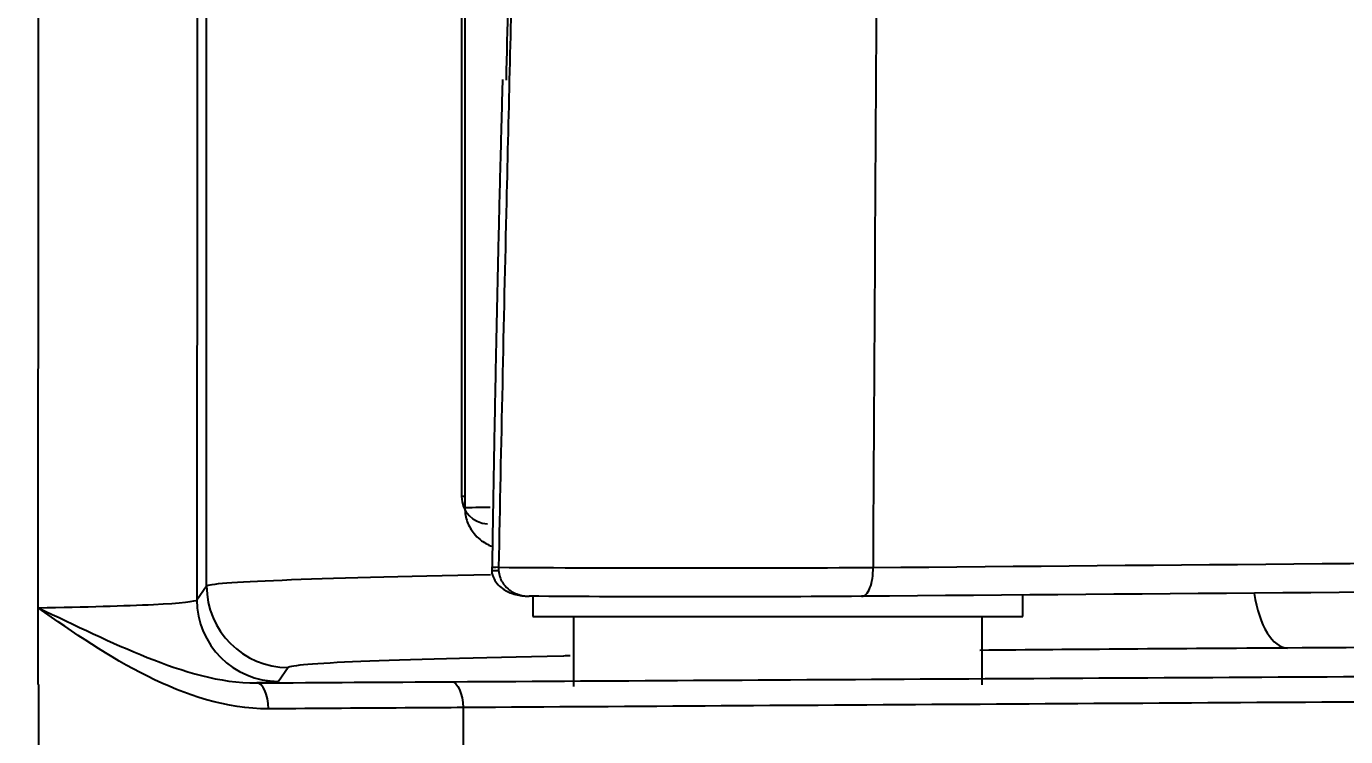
# Model space of a CAD drawing. Extents: x 5956 to 12061, y 2783 to 5292.
# Drawn here: x 6398.31 to 6446.75, y 4655.91 to 4682 of the extents above; entities that cross this region are included whole.
import ezdxf

# ---------------------------------------------------------------- set-up
doc = ezdxf.new("R2010")
doc.units = 0
doc.header["$LTSCALE"] = 20
doc.header["$MEASUREMENT"] = 0
doc.layers.get('0').update_dxf_attribs({"linetype": 'CONTINUOUS'})
doc.layers.get('DEFPOINTS').update_dxf_attribs({"linetype": 'CONTINUOUS'})
doc.layers.add('1', color=7, linetype='CONTINUOUS')
doc.styles.get("Standard").update_dxf_attribs({"font": 'NanumGothic.ttf'})
doc.dimstyles.get("Standard").update_dxf_attribs({"dimtxt": 2.7, "dimasz": 2.5, "dimexe": 1.5, "dimexo": 1.5, "dimgap": 1.5, "dimtad": 1, "dimdec": 0, "dimlfac": 10, "dimzin": 0, "dimdsep": 46, "dimtxsty": 'Standard', "dimcen": 0, "dimclrt": 2, "dimadec": 0, "dimazin": 0, "dimtfac": 1, "dimtdec": 0, "dimtmove": 0, "dimatfit": 3, "dimfxl": 0, "dimtolj": 1, "dimtzin": 0, "dimarcsym": 0})

# ---------------------------------------------------------------- blocks, each defined once
blk = doc.blocks.new('*D64')
at = {"color": 3, "lineweight": -2}
for p, q in [((6184.82, 4513.251), (6184.82, 4794.564)), ((6862.374, 4513.251), (6862.374, 4794.564)), ((6204.82, 4789.564), (6842.374, 4789.564))]:
    blk.add_line(p, q, dxfattribs=at)
at = {"color": 3}
for points in [[(6204.82, 4792.897), (6204.82, 4786.23), (6184.82, 4789.564)], [(6842.374, 4792.897), (6842.374, 4786.23), (6862.374, 4789.564)]]:
    blk.add_solid(points, dxfattribs=at)
at = {"layer": 'DEFPOINTS', "color": 0}
for p in [(6862.374, 4789.564), (6184.82, 4511.751), (6862.374, 4511.751)]:
    blk.add_point(p, dxfattribs=at)
at = {"color": 2, "insert": (6523.597, 4813.172), "char_height": 25, "attachment_point": 5}
blk.add_mtext('\\A1;680', dxfattribs=at)

msp = doc.modelspace()

# ---------------------------------------------------------------- linework, layer by layer
at = {"layer": '1', "color": 0, "linetype": 'Continuous'}
for p, q in [((6414.412, 4686.139), (6414.412, 4664.318)), ((6414.412, 4686.139), (6414.412, 4664.318)), ((6414.29, 4685.37), (6414.29, 4664.727)), ((6414.399, 4664.727), (6414.29, 4664.727)), ((6414.412, 4664.318), (6414.412, 4664.318)), ((6415.399, 4662.112), (6415.4, 4662.11)), ((6404.573, 4660.94), (6404.931, 4661.448)), ((6416.906, 4661.068), (6416.906, 4660.322)), ((6434.906, 4660.322), (6434.906, 4661.112)), ((6416.906, 4660.322), (6425.906, 4660.322)), ((6418.406, 4660.322), (6418.406, 4657.751)), ((6425.906, 4660.322), (6434.906, 4660.322)), ((6433.406, 4657.817), (6433.406, 4660.322)), ((6407.93, 4658.448), (6407.573, 4657.94))]:
    msp.add_line(p, q, dxfattribs=at)
msp.add_arc((6415.29, 4664.727), 1, 180, 267.2119, dxfattribs=at)
for centre, major_axis, ratio, start_param, end_param in [((6415.898, 4662.103), (-0.5, 0.01), 0.054129, 5.230297, 6.284099), ((6415.9, 4662.046), (-0.499, -0.036), 0.024369, 0.000478, 1.049964), ((6428.978, 4662.065), (-0.008, 1), 0.423618, 3.122325, 4.767864), ((6407.93, 4661.448), (2.452, -1.728), 0.999885, 3.75542, 5.326109), ((6444.62, 4662.166), (0.018, -3), 0.435524, 5.04799, 6.269426), ((6407.573, 4660.94), (2.452, -1.728), 0.999885, 3.75542, 5.326109), ((6406.772, 4656.886), (-0.006, 1), 0.429772, 4.757219, 6.269468)]:
    msp.add_ellipse(centre, major_axis=major_axis, ratio=ratio, start_param=start_param, end_param=end_param, dxfattribs=at)
for points, knots in [([(6424.651, 4310.949), (6410.744, 4310.961), (6396.838, 4311.017), (6364.189, 4311.521), (6345.447, 4312.074), (6317.372, 4314.401), (6307.991, 4315.445), (6289.427, 4318.444), (6280.246, 4320.396), (6262.239, 4325.889), (6253.453, 4329.449), (6237.236, 4338.786), (6229.673, 4344.724), (6220.186, 4355.002), (6217.293, 4358.663), (6212.005, 4366.416), (6209.603, 4370.528), (6203.217, 4383.08), (6199.96, 4391.831), (6194.674, 4409.804), (6192.661, 4419.038), (6189.479, 4437.425), (6188.302, 4446.641), (6185.544, 4474.332), (6184.796, 4492.854), (6184.844, 4529.982), (6185.657, 4548.649), (6188.553, 4576.526), (6189.787, 4585.779), (6193.1, 4604.162), (6195.184, 4613.33), (6200.614, 4631.098), (6203.953, 4639.73), (6210.463, 4652.072), (6212.905, 4656.11), (6218.345, 4663.802), (6221.311, 4667.413), (6230.986, 4677.502), (6238.628, 4683.265), (6254.995, 4692.335), (6263.84, 4695.779), (6281.795, 4701.057), (6290.893, 4702.925), (6309.222, 4705.794), (6318.453, 4706.795), (6346.263, 4709.046), (6364.947, 4709.587), (6397.414, 4710.076), (6411.239, 4710.129), (6427.064, 4710.142)], [0, 0, 0, 0, 0.054995, 0.054995, 0.129163, 0.129163, 0.166246, 0.166246, 0.20333, 0.20333, 0.240414, 0.240414, 0.277498, 0.277498, 0.296039, 0.296039, 0.314581, 0.314581, 0.351665, 0.351665, 0.388749, 0.388749, 0.425833, 0.425833, 0.5, 0.5, 0.574167, 0.574167, 0.611251, 0.611251, 0.648335, 0.648335, 0.685419, 0.685419, 0.703961, 0.703961, 0.722502, 0.722502, 0.759586, 0.759586, 0.79667, 0.79667, 0.833754, 0.833754, 0.870837, 0.870837, 0.945005, 0.945005, 1, 1, 1, 1]), ([(6404.931, 4661.448), (6404.931, 4668.274), (6404.931, 4675.1), (6404.931, 4688.927), (6404.932, 4695.928), (6404.932, 4702.93)], [0, 0, 0, 0, 0.493654, 0.493654, 1, 1, 1, 1]), ([(6416.704, 4702.82), (6416.511, 4697.146), (6416.343, 4691.468), (6416.102, 4682.373), (6416.017, 4678.958), (6415.835, 4671.073), (6415.74, 4666.602), (6415.651, 4662.131)], [0, 0, 0, 0, 0.418924, 0.418924, 0.670645, 0.670645, 1, 1, 1, 1]), ([(6404.597, 4702.466), (6404.592, 4695.058), (6404.587, 4687.646), (6404.579, 4673.803), (6404.576, 4667.372), (6404.573, 4660.94)], [0, 0, 0, 0, 0.535674, 0.535674, 1, 1, 1, 1]), ([(6415.939, 4680.017), (6415.982, 4681.922), (6416.027, 4683.828), (6416.21, 4691.253), (6416.362, 4696.771), (6416.535, 4702.285)], [0, 0, 0, 0, 0.256581, 0.256581, 1, 1, 1, 1]), ([(6414.412, 4664.318), (6414.412, 4664.312), (6414.412, 4664.305), (6414.414, 4664.131), (6414.445, 4663.961), (6414.56, 4663.646), (6414.646, 4663.497), (6414.818, 4663.286), (6414.894, 4663.212), (6415.107, 4663.042), (6415.258, 4662.958), (6415.42, 4662.901), (6415.423, 4662.9), (6415.427, 4662.899)], [0, 0, 0, 0, 0.010152, 0.010152, 0.282041, 0.282041, 0.553832, 0.553832, 0.722006, 0.722006, 0.994339, 0.994339, 1, 1, 1, 1]), ([(6415.406, 4662.01), (6415.405, 4662.002), (6415.394, 4661.899), (6415.473, 4661.71), (6415.626, 4661.48), (6415.862, 4661.29), (6416.197, 4661.135), (6416.519, 4661.076), (6416.727, 4661.068), (6416.778, 4661.068)], [0, 0, 0, 0, 0.013243, 0.170216, 0.31428, 0.468179, 0.65727, 0.916017, 1, 1, 1, 1]), ([(6415.651, 4662.131), (6417.734, 4662.116), (6420.082, 4662.108), (6424.807, 4662.106), (6427.228, 4662.112), (6429.4, 4662.124)], [0, 0, 0, 0, 0.5, 0.5, 1, 1, 1, 1]), ([(6415.653, 4662.017), (6415.656, 4661.936), (6415.672, 4661.855), (6415.72, 4661.709), (6415.752, 4661.642), (6415.849, 4661.487), (6415.922, 4661.405), (6416.111, 4661.247), (6416.236, 4661.18), (6416.383, 4661.129), (6416.402, 4661.123), (6416.479, 4661.1), (6416.539, 4661.088), (6416.627, 4661.076), (6416.656, 4661.073), (6416.7, 4661.07), (6416.715, 4661.069), (6416.737, 4661.069), (6416.745, 4661.069), (6416.757, 4661.068), (6416.761, 4661.068), (6416.767, 4661.068), (6416.769, 4661.068), (6416.773, 4661.068), (6416.775, 4661.068), (6416.777, 4661.068)], [0, 0, 0, 0, 0.141477, 0.141477, 0.271398, 0.271398, 0.468744, 0.468744, 0.730227, 0.730227, 0.768471, 0.768471, 0.884763, 0.884763, 0.940751, 0.940751, 0.969329, 0.969329, 0.984097, 0.984097, 0.991747, 0.991747, 0.996248, 0.996248, 1, 1, 1, 1]), ([(6404.931, 4661.448), (6404.986, 4661.522), (6405.937, 4661.595), (6409.457, 4661.733), (6412.062, 4661.8), (6415.355, 4661.861)], [0, 0, 0, 0, 0.50316, 0.50316, 1, 1, 1, 1]), ([(6398.749, 4660.648), (6400.48, 4660.674), (6401.957, 4660.716), (6403.993, 4660.818), (6404.556, 4660.878), (6404.573, 4660.94)], [0, 0, 0, 0, 0.5, 0.5, 1, 1, 1, 1]), ([(6398.749, 4660.648), (6400.114, 4659.994), (6401.432, 4659.349), (6404.069, 4658.299), (6405.404, 4657.875), (6406.772, 4657.886)], [0, 0, 0, 0, 0.5, 0.5, 1, 1, 1, 1]), ([(6407.201, 4656.933), (6405.657, 4656.924), (6404.151, 4657.432), (6401.357, 4658.828), (6400.05, 4659.728), (6398.749, 4660.648)], [0, 0, 0, 0, 0.5, 0.5, 1, 1, 1, 1]), ([(6418.275, 4658.877), (6418.194, 4658.876), (6418.113, 4658.874), (6414.823, 4658.81), (6412.286, 4658.74), (6408.894, 4658.598), (6407.983, 4658.523), (6407.93, 4658.448)], [0, 0, 0, 0, 0.012376, 0.012376, 0.506188, 0.506188, 1, 1, 1, 1]), ([(6398.77, 4363.263), (6398.758, 4376.777), (6398.749, 4390.298), (6398.731, 4421.599), (6398.724, 4439.389), (6398.714, 4474.964), (6398.712, 4492.755), (6398.712, 4528.334), (6398.714, 4546.123), (6398.724, 4581.701), (6398.731, 4599.488), (6398.749, 4630.792), (6398.759, 4644.313), (6398.77, 4657.826)], [0, 0, 0, 0, 0.137733, 0.137733, 0.318866, 0.318866, 0.5, 0.5, 0.681133, 0.681133, 0.862266, 0.862266, 1, 1, 1, 1]), ([(6414.357, 4656.978), (6413.756, 4656.974), (6413.156, 4656.97), (6410.773, 4656.955), (6408.988, 4656.944), (6407.201, 4656.933)], [0, 0, 0, 0, 0.251899, 0.251899, 1, 1, 1, 1]), ([(6414.356, 4656.978), (6414.356, 4650.522), (6414.356, 4637.456), (6414.353, 4617.56), (6414.355, 4597.13), (6414.357, 4576.192), (6414.357, 4554.793), (6414.356, 4532.924), (6414.357, 4505.249), (6414.356, 4472.336), (6414.354, 4434.928), (6414.354, 4398.983), (6414.356, 4375.573), (6414.356, 4364.111)], [0, 0, 0, 0, 0.066191, 0.133976, 0.203874, 0.275483, 0.348428, 0.423009, 0.499413, 0.631812, 0.760009, 0.882497, 1, 1, 1, 1])]:
    msp.add_open_spline(points, degree=3, knots=knots, dxfattribs=at)
for points, degree in [([(6429.668, 4704.402), (6429.568, 4690.334), (6429.478, 4676.236), (6429.4, 4662.124)], 3), ([(6398.749, 4660.648), (6398.753, 4674.526), (6398.756, 4688.402), (6398.762, 4702.261)], 3), ([(6415.795, 4680.042), (6415.548, 4671.085), (6415.411, 4662.11)], 2), ([(6414.412, 4664.318), (6414.456, 4664.327), (6414.781, 4664.335), (6415.347, 4664.343)], 3), ([(6415.4, 4662.142), (6415.393, 4662.075), (6415.406, 4662.01)], 2), ([(6415.651, 4662.131), (6415.65, 4662.093), (6415.651, 4662.055), (6415.653, 4662.017)], 3), ([(6429.4, 4662.124), (6440.357, 4662.219), (6451.385, 4662.312), (6462.488, 4662.401)], 3), ([(6428.978, 4661.065), (6425.133, 4661.034), (6420.567, 4661.035), (6416.777, 4661.068)], 3), ([(6462.092, 4661.326), (6450.98, 4661.242), (6439.944, 4661.155), (6428.978, 4661.065)], 3), ([(6398.748, 4657.826), (6398.748, 4658.767), (6398.749, 4659.708), (6398.749, 4660.648)], 3), ([(6444.62, 4659.166), (6440.588, 4659.142), (6436.824, 4659.113), (6433.322, 4659.08)], 3), ([(6461.925, 4659.266), (6456.12, 4659.234), (6450.353, 4659.2), (6444.62, 4659.166)], 3), ([(6413.923, 4657.928), (6426.539, 4658.004), (6439.255, 4658.076), (6452.077, 4658.146)], 3), ([(6407.573, 4657.94), (6407.559, 4657.922), (6407.292, 4657.903), (6406.772, 4657.886)], 3), ([(6406.772, 4657.886), (6409.16, 4657.9), (6411.541, 4657.914), (6413.923, 4657.928)], 3), ([(6413.923, 4657.928), (6414.141, 4657.923), (6414.343, 4657.481), (6414.356, 4656.978)], 3), ([(6452.478, 4657.215), (6439.668, 4657.138), (6426.961, 4657.059), (6414.356, 4656.978)], 3)]:
    msp.add_open_spline(points, degree=degree, dxfattribs=at)

# ---------------------------------------------------------------- dimensions: what is measured, and where the dimension line sits
dim = msp.add_linear_dim(base=(6862.374, 4789.564), p1=(6184.82, 4511.751), p2=(6862.374, 4511.751), text='680', dimstyle='Standard', override={"dimtxt": 25, "dimasz": 20, "dimexe": 5, "dimgap": 10, "dimlfac": 1, "dimzin": 12, "dimpost": '', "dimclrd": 3, "dimclre": 3, "dimazin": 2, "dimarcsym": 1})
dim.commit()
dim.dimension.update_dxf_attribs({"geometry": '*D64', "text_midpoint": (6523.597, 4813.172)})

doc.saveas('drawing.dxf')
